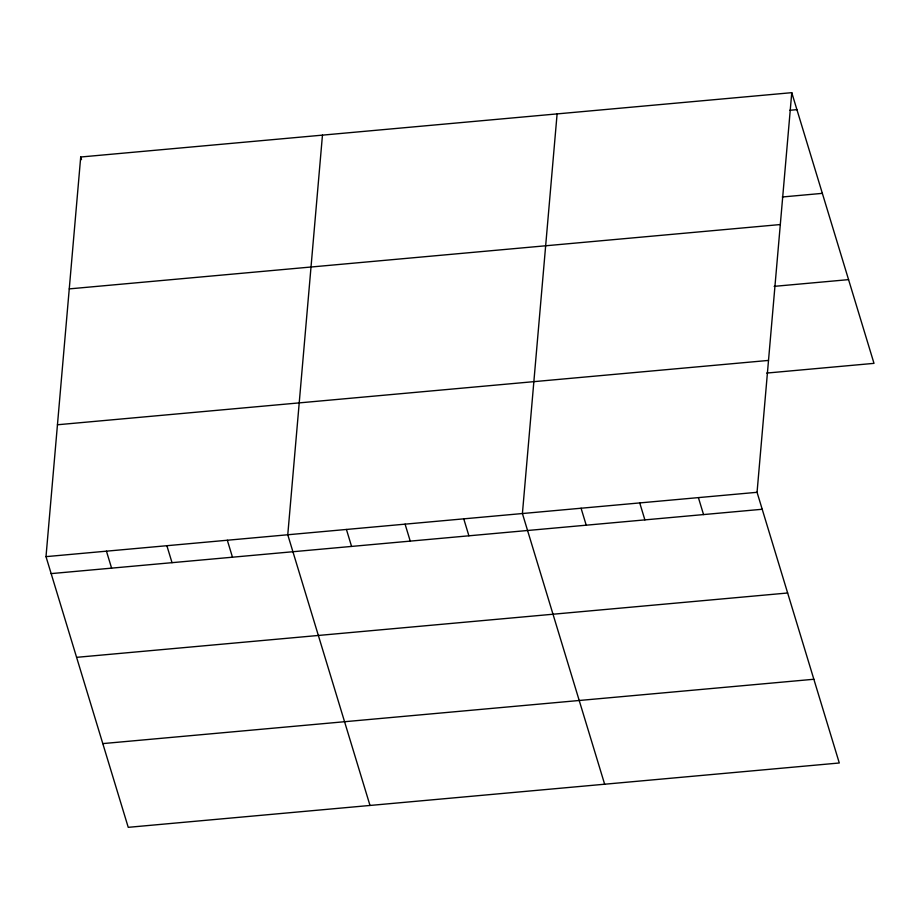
<?xml version="1.0" encoding="UTF-8"?>
<svg xmlns="http://www.w3.org/2000/svg" width="920" height="920" viewBox="0 0 920 920"><rect width="100%" height="100%" fill="white"/><g stroke="black" fill="none" stroke-linecap="round" stroke-linejoin="round"><path stroke-width="1.38" d="M791.763 92.667L757.056 492.303L839.293 762.99L128.237 827.333L46 556.646L80.707 157.01L791.763 92.667L874 363.354L766.693 373.072M322.46 135.136L287.764 534.773L370.001 805.448M557.106 113.907L522.41 513.533L604.647 784.219M789.762 110.285L796.915 109.641M782.287 196.983L822.353 193.361M69.253 288.892L780.309 224.549M774.157 286.361L848.562 279.634M57.454 424.764L768.51 360.421M46 556.646L757.056 492.303M51.152 573.608L762.208 509.266M76.59 657.34L787.646 592.997M102.798 743.601L813.855 679.259M698.395 497.605L703.547 514.579M639.733 502.918L644.885 519.88M581.072 508.231L586.224 525.193M463.749 518.846L468.901 535.808M405.087 524.147L410.239 541.121M346.426 529.46L351.578 546.422M227.32 540.235L232.472 557.198M80.707 157.01L81.501 159.62M166.876 545.709L172.028 562.672M106.444 551.172L111.596 568.146"/></g></svg>
